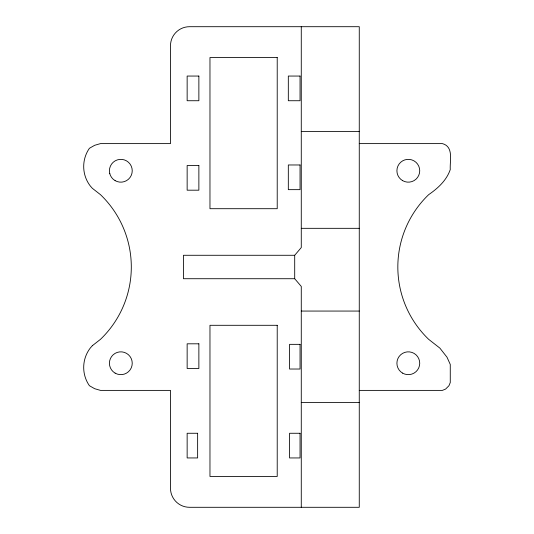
<?xml version="1.0" encoding="UTF-8"?>
<svg xmlns="http://www.w3.org/2000/svg" width="534" height="534" viewBox="0 0 534 534"><rect width="100%" height="100%" fill="white"/><g stroke="black" fill="none" stroke-linecap="round" stroke-linejoin="round"><path stroke-width="0.8" d="M301.276 507.3L301.276 286.431L294.701 278.721L294.701 255.279L301.276 247.569L301.276 26.7M301.276 131.578L359.269 131.578M359.269 143.613L442.392 143.613C454.02 146.69 449.668 160.888 450.269 169.545C446.578 180.399 437.873 188.315 428.675 194.656A100.265 100.265 0 0 0 428.675 339.344L439.869 348.108L447.005 357.206L450.269 364.455L450.269 382.538L448.954 385.722L445.623 389.052L442.392 390.387L359.269 390.387M109.41 173.71L109.797 173.71M301.276 228.325L359.269 228.325M294.701 255.279L183.456 255.279L183.456 278.721L294.701 278.721M301.276 311.062L359.269 311.062M301.276 402.422L359.269 402.422M92.342 345.698L90.306 348.001A31.967 31.967 0 0 0 89.412 385.708L94.665 388.699L100.465 390.387L170.486 390.387L170.486 488.263A19.037 19.037 0 0 0 189.523 507.3L359.269 507.3L359.269 26.7L189.523 26.7A19.037 19.037 0 0 0 170.486 45.737L170.486 143.613L100.465 143.613L94.665 145.301L89.412 148.292A31.967 31.967 0 0 0 90.306 185.999L92.342 188.302L100.465 194.656A100.265 100.265 0 0 1 100.465 339.344L92.342 345.698M277.219 57.545L209.969 57.545L209.969 208.701L277.219 208.701L277.219 57.545M198.868 76.055L187.147 76.055L187.147 100.732L198.868 100.732L198.868 76.055M300.048 76.055L288.32 76.055L288.32 100.732L300.048 100.732L300.048 76.055M300.048 164.973L288.32 164.973L288.32 189.65L300.048 189.65L300.048 164.973M198.868 165.513L187.147 165.513L187.147 190.191L198.868 190.191L198.868 165.513M277.219 325.299L209.969 325.299L209.969 476.455L277.219 476.455L277.219 325.299M198.868 343.809L187.147 343.809L187.147 368.487L198.868 368.487L198.868 343.809M300.048 344.35L289.555 344.35L289.555 369.027L300.048 369.027L300.048 344.35M197.633 433.268L187.147 433.268L187.147 457.945L197.633 457.945L197.633 433.268M300.048 433.268L289.555 433.268L289.555 457.945L300.048 457.945L300.048 433.268M115.117 180.639A11.414 11.414 0 0 0 132.238 170.76A11.414 11.414 0 0 0 115.117 160.874A11.414 11.414 0 0 0 115.117 180.639M402.609 180.639A11.414 11.414 0 0 0 419.731 170.76A11.414 11.414 0 0 0 402.609 160.874A11.414 11.414 0 0 0 402.609 180.639M115.117 373.126A11.414 11.414 0 0 0 132.238 363.24A11.414 11.414 0 0 0 115.117 353.361A11.414 11.414 0 0 0 115.117 373.126M402.609 373.126A11.414 11.414 0 0 0 419.731 363.24A11.414 11.414 0 0 0 402.609 353.361A11.414 11.414 0 0 0 402.609 373.126"/></g></svg>
